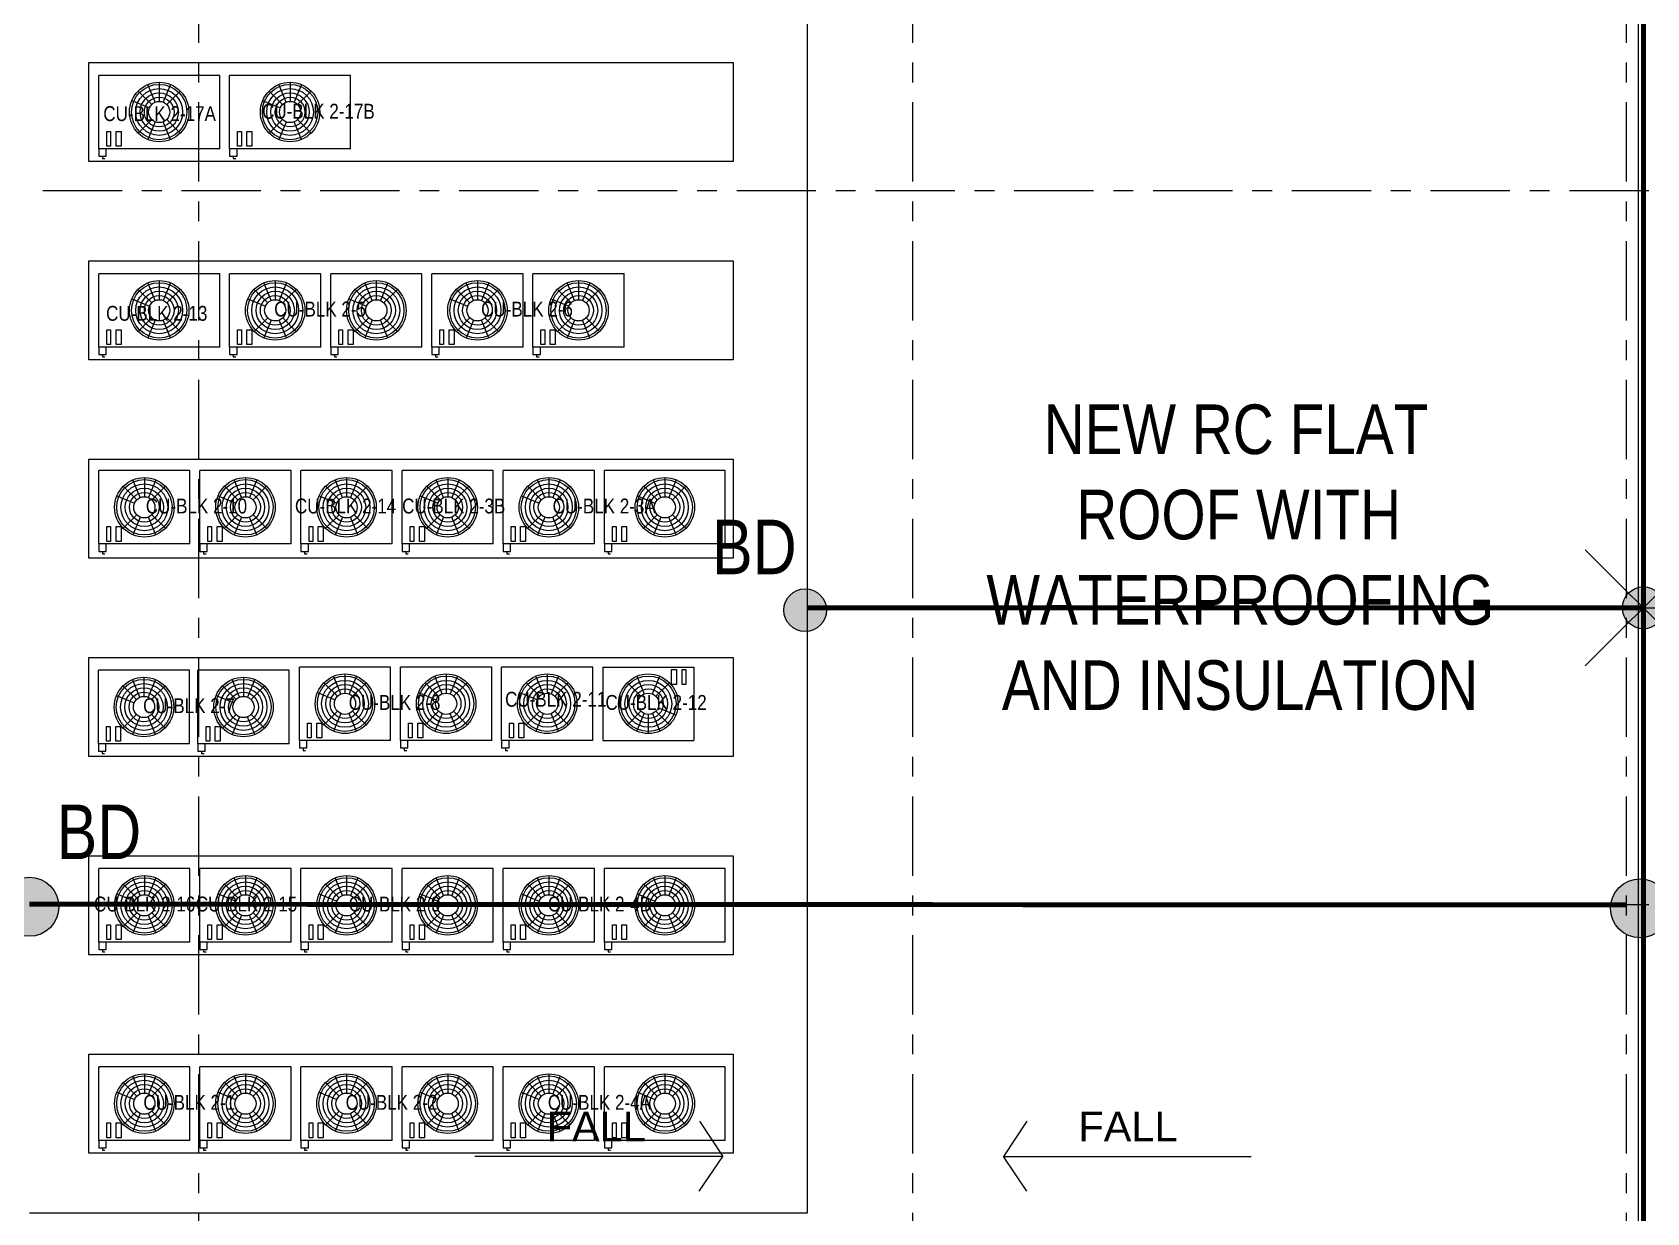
# Model space of a CAD drawing. Header units: millimetres. Extents: x -102814 to 1322625, y 211403 to 563075.
# Drawn here: x 857117 to 873402, y 324531 to 336435 of the extents above; entities that cross this region are included whole.
import ezdxf

# ---------------------------------------------------------------- set-up
doc = ezdxf.new("R2010")
doc.units = ezdxf.units.MM
doc.header["$LTSCALE"] = 100
for name, pattern in [('HIDDEN', [9.525, 6.35, -3.175]), ('HIDDEN2', [4.7625, 3.175, -1.5875]), ('IDA - Grid Line', [14, 8, -2, 2, -2])]:
    doc.linetypes.add(name, pattern=pattern)
doc.layers.add('0-1', color=8, linetype='Continuous', lineweight=5)
doc.layers.add('E-_LGTN----_E-', color=1, linetype='Continuous')
doc.layers.add('E-Lgtn----E', color=240, linetype='Continuous')
doc.styles.add('Arial', font='arial.ttf', dxfattribs={"height": 375})
doc.styles.add('Arial Narrow', font='ARIALN.TTF', dxfattribs={"height": 250})
doc.styles.add('Arial Narrow_1', font='ARIALN.TTF', dxfattribs={"height": 90})
doc.linetypes.add('FENCELINE2', pattern='A,6.35,-2.54,[132,ltypeshp.shx,S=2.54,R=0,X=-2.54,Y=0],-2.54,25.4', length=36.83)

# ---------------------------------------------------------------- blocks, each defined once
blk = doc.blocks.new('blk2 roof 1082023')
at = {"layer": '0-1', "linetype": 'IDA - Grid Line'}
for p, q in [((-21600, 8289), (-21600, -83807)), ((-14400, 8289), (-14400, -83807)), ((-7200, 8289), (-7200, -83807)), ((-38572, -36000), (7184, -36000)), ((-38572, -43200), (7310, -43200))]:
    blk.add_line(p, q, dxfattribs=at)
at = {"layer": '0-1'}
for p, q in [((-7075, -50525), (-7075, -28675)), ((-22707, -34710), (-16207, -34710)), ((-22707, -35710), (-22707, -34710)), ((-16207, -34710), (-16207, -35710)), ((-22526, -35555), (-22526, -35405)), ((-22526, -35405), (-22488, -35405)), ((-22488, -35405), (-22488, -35555)), ((-22432, -35555), (-22432, -35405)), ((-22432, -35405), (-22382, -35405)), ((-22382, -35405), (-22382, -35555)), ((-21206, -35555), (-21206, -35405)), ((-21206, -35405), (-21168, -35405)), ((-21168, -35405), (-21168, -35555)), ((-21112, -35555), (-21112, -35405)), ((-21112, -35405), (-21062, -35405)), ((-21062, -35405), (-21062, -35555)), ((-22532, -35580), (-22607, -35580)), ((-22607, -35580), (-22607, -35655)), ((-22607, -35655), (-22532, -35655)), ((-22570, -35655), (-22570, -35680)), ((-22532, -35655), (-22532, -35580)), ((-22488, -35555), (-22526, -35555)), ((-22382, -35555), (-22432, -35555)), ((-21212, -35580), (-21287, -35580)), ((-21287, -35580), (-21287, -35655)), ((-21287, -35655), (-21212, -35655)), ((-21250, -35655), (-21250, -35680)), ((-21212, -35655), (-21212, -35580)), ((-21168, -35555), (-21206, -35555)), ((-21062, -35555), (-21112, -35555)), ((-16207, -35710), (-22707, -35710)), ((-22570, -35680), (-22545, -35680)), ((-21250, -35680), (-21225, -35680)), ((-22707, -36710), (-16207, -36710)), ((-22707, -37710), (-22707, -36710)), ((-16207, -36710), (-16207, -37710)), ((-22526, -37555), (-22526, -37405)), ((-22526, -37405), (-22488, -37405)), ((-22488, -37405), (-22488, -37555)), ((-22432, -37555), (-22432, -37405)), ((-22432, -37405), (-22382, -37405)), ((-22382, -37405), (-22382, -37555)), ((-21206, -37555), (-21206, -37405)), ((-21206, -37405), (-21168, -37405)), ((-21168, -37405), (-21168, -37555)), ((-21112, -37555), (-21112, -37405)), ((-21112, -37405), (-21062, -37405)), ((-21062, -37405), (-21062, -37555)), ((-20186, -37555), (-20186, -37405)), ((-20186, -37405), (-20148, -37405)), ((-20148, -37405), (-20148, -37555)), ((-20092, -37555), (-20092, -37405)), ((-20092, -37405), (-20042, -37405)), ((-20042, -37405), (-20042, -37555)), ((-19166, -37555), (-19166, -37405)), ((-19166, -37405), (-19128, -37405)), ((-19128, -37405), (-19128, -37555)), ((-19072, -37555), (-19072, -37405)), ((-19072, -37405), (-19022, -37405)), ((-19022, -37405), (-19022, -37555)), ((-18146, -37555), (-18146, -37405)), ((-18146, -37405), (-18108, -37405)), ((-18108, -37405), (-18108, -37555)), ((-18052, -37555), (-18052, -37405)), ((-18052, -37405), (-18002, -37405)), ((-18002, -37405), (-18002, -37555)), ((-22532, -37580), (-22607, -37580)), ((-22607, -37580), (-22607, -37655)), ((-22532, -37655), (-22532, -37580)), ((-22488, -37555), (-22526, -37555)), ((-22382, -37555), (-22432, -37555)), ((-21212, -37580), (-21287, -37580)), ((-21287, -37580), (-21287, -37655)), ((-21212, -37655), (-21212, -37580)), ((-21168, -37555), (-21206, -37555)), ((-21062, -37555), (-21112, -37555)), ((-20192, -37580), (-20267, -37580)), ((-20267, -37580), (-20267, -37655)), ((-20192, -37655), (-20192, -37580)), ((-20148, -37555), (-20186, -37555)), ((-20042, -37555), (-20092, -37555)), ((-19172, -37580), (-19247, -37580)), ((-19247, -37580), (-19247, -37655)), ((-19172, -37655), (-19172, -37580)), ((-19128, -37555), (-19166, -37555)), ((-19022, -37555), (-19072, -37555)), ((-18152, -37580), (-18227, -37580)), ((-18227, -37580), (-18227, -37655)), ((-18152, -37655), (-18152, -37580)), ((-18108, -37555), (-18146, -37555)), ((-18002, -37555), (-18052, -37555)), ((-16207, -37710), (-22707, -37710)), ((-22607, -37655), (-22532, -37655)), ((-22570, -37655), (-22570, -37680)), ((-22570, -37680), (-22545, -37680)), ((-21287, -37655), (-21212, -37655)), ((-21250, -37655), (-21250, -37680)), ((-21250, -37680), (-21225, -37680)), ((-20267, -37655), (-20192, -37655)), ((-20230, -37655), (-20230, -37680)), ((-20230, -37680), (-20205, -37680)), ((-19247, -37655), (-19172, -37655)), ((-19210, -37655), (-19210, -37680)), ((-19210, -37680), (-19185, -37680)), ((-18227, -37655), (-18152, -37655)), ((-18190, -37655), (-18190, -37680)), ((-18190, -37680), (-18165, -37680)), ((-22707, -38710), (-16207, -38710)), ((-22707, -39710), (-22707, -38710)), ((-16207, -38710), (-16207, -39710)), ((-22526, -39541), (-22526, -39391)), ((-22526, -39391), (-22488, -39391)), ((-22488, -39391), (-22488, -39541)), ((-22432, -39541), (-22432, -39391)), ((-22432, -39391), (-22382, -39391)), ((-22382, -39391), (-22382, -39541)), ((-21506, -39541), (-21506, -39391)), ((-21506, -39391), (-21468, -39391)), ((-21468, -39391), (-21468, -39541)), ((-21412, -39541), (-21412, -39391)), ((-21412, -39391), (-21362, -39391)), ((-21362, -39391), (-21362, -39541)), ((-20486, -39541), (-20486, -39391)), ((-20486, -39391), (-20448, -39391)), ((-20486, -39541), (-20486, -39391)), ((-20486, -39391), (-20448, -39391)), ((-20448, -39391), (-20448, -39541)), ((-20448, -39391), (-20448, -39541)), ((-20392, -39541), (-20392, -39391)), ((-20392, -39391), (-20342, -39391)), ((-20392, -39541), (-20392, -39391)), ((-20392, -39391), (-20342, -39391)), ((-20342, -39391), (-20342, -39541)), ((-20342, -39391), (-20342, -39541)), ((-19466, -39541), (-19466, -39391)), ((-19466, -39391), (-19428, -39391)), ((-19428, -39391), (-19428, -39541)), ((-19372, -39541), (-19372, -39391)), ((-19372, -39391), (-19322, -39391)), ((-19322, -39391), (-19322, -39541)), ((-18446, -39541), (-18446, -39391)), ((-18446, -39391), (-18408, -39391)), ((-18408, -39391), (-18408, -39541)), ((-18352, -39541), (-18352, -39391)), ((-18352, -39391), (-18302, -39391)), ((-18302, -39391), (-18302, -39541)), ((-17426, -39541), (-17426, -39391)), ((-17426, -39391), (-17388, -39391)), ((-17388, -39391), (-17388, -39541)), ((-17332, -39541), (-17332, -39391)), ((-17332, -39391), (-17282, -39391)), ((-17282, -39391), (-17282, -39541)), ((-22532, -39566), (-22607, -39566)), ((-22607, -39566), (-22607, -39641)), ((-22532, -39641), (-22532, -39566)), ((-22488, -39541), (-22526, -39541)), ((-22382, -39541), (-22432, -39541)), ((-21512, -39566), (-21587, -39566)), ((-21587, -39566), (-21587, -39641)), ((-21512, -39641), (-21512, -39566)), ((-21468, -39541), (-21506, -39541)), ((-21362, -39541), (-21412, -39541)), ((-20492, -39566), (-20567, -39566)), ((-20567, -39566), (-20567, -39641)), ((-20492, -39641), (-20492, -39566)), ((-20448, -39541), (-20486, -39541)), ((-20448, -39541), (-20486, -39541)), ((-20342, -39541), (-20392, -39541)), ((-20342, -39541), (-20392, -39541)), ((-19472, -39566), (-19547, -39566)), ((-19547, -39566), (-19547, -39641)), ((-19472, -39641), (-19472, -39566)), ((-19428, -39541), (-19466, -39541)), ((-19322, -39541), (-19372, -39541)), ((-18452, -39566), (-18527, -39566)), ((-18527, -39566), (-18527, -39641)), ((-18452, -39641), (-18452, -39566)), ((-18408, -39541), (-18446, -39541)), ((-18302, -39541), (-18352, -39541)), ((-17432, -39566), (-17507, -39566)), ((-17507, -39566), (-17507, -39641)), ((-17432, -39641), (-17432, -39566)), ((-17388, -39541), (-17426, -39541)), ((-17282, -39541), (-17332, -39541)), ((-16207, -39710), (-22707, -39710)), ((-22607, -39641), (-22532, -39641)), ((-22570, -39641), (-22570, -39666)), ((-22570, -39666), (-22545, -39666)), ((-21587, -39641), (-21512, -39641)), ((-21550, -39641), (-21550, -39666)), ((-21550, -39666), (-21525, -39666)), ((-20567, -39641), (-20492, -39641)), ((-20530, -39641), (-20530, -39666)), ((-20530, -39666), (-20505, -39666)), ((-19547, -39641), (-19472, -39641)), ((-19510, -39641), (-19510, -39666)), ((-19510, -39666), (-19485, -39666)), ((-18527, -39641), (-18452, -39641)), ((-18490, -39641), (-18490, -39666)), ((-18490, -39666), (-18465, -39666)), ((-17507, -39641), (-17432, -39641)), ((-17470, -39641), (-17470, -39666)), ((-17470, -39666), (-17445, -39666)), ((-22707, -40710), (-16207, -40710)), ((-22707, -41710), (-22707, -40710)), ((-16207, -40710), (-16207, -41710)), ((-16828, -40982), (-16828, -40832)), ((-16828, -40832), (-16778, -40832)), ((-16778, -40832), (-16778, -40982)), ((-16722, -40982), (-16722, -40832)), ((-16722, -40832), (-16684, -40832)), ((-16684, -40832), (-16684, -40982)), ((-16778, -40982), (-16828, -40982)), ((-16684, -40982), (-16722, -40982)), ((-22529, -41555), (-22529, -41405)), ((-22529, -41405), (-22492, -41405)), ((-22492, -41405), (-22492, -41555)), ((-22436, -41555), (-22436, -41405)), ((-22436, -41405), (-22386, -41405)), ((-22386, -41405), (-22386, -41555)), ((-21525, -41555), (-21525, -41405)), ((-21525, -41405), (-21488, -41405)), ((-21488, -41405), (-21488, -41555)), ((-21432, -41555), (-21432, -41405)), ((-21432, -41405), (-21382, -41405)), ((-21382, -41405), (-21382, -41555)), ((-20502, -41522), (-20502, -41372)), ((-20502, -41372), (-20464, -41372)), ((-20464, -41522), (-20502, -41522)), ((-20464, -41372), (-20464, -41522)), ((-20408, -41522), (-20408, -41372)), ((-20408, -41372), (-20358, -41372)), ((-20358, -41522), (-20408, -41522)), ((-20358, -41372), (-20358, -41522)), ((-19482, -41522), (-19482, -41372)), ((-19482, -41372), (-19444, -41372)), ((-19444, -41522), (-19482, -41522)), ((-19444, -41372), (-19444, -41522)), ((-19388, -41522), (-19388, -41372)), ((-19388, -41372), (-19338, -41372)), ((-19338, -41522), (-19388, -41522)), ((-19338, -41372), (-19338, -41522)), ((-18462, -41522), (-18462, -41372)), ((-18462, -41372), (-18424, -41372)), ((-18424, -41522), (-18462, -41522)), ((-18424, -41372), (-18424, -41522)), ((-18368, -41522), (-18368, -41372)), ((-18368, -41372), (-18318, -41372)), ((-18318, -41522), (-18368, -41522)), ((-18318, -41372), (-18318, -41522)), ((-22536, -41580), (-22611, -41580)), ((-22611, -41580), (-22611, -41655)), ((-22611, -41655), (-22536, -41655)), ((-22573, -41655), (-22573, -41680)), ((-22573, -41680), (-22548, -41680)), ((-22536, -41655), (-22536, -41580)), ((-22492, -41555), (-22529, -41555)), ((-22386, -41555), (-22436, -41555)), ((-21532, -41580), (-21607, -41580)), ((-21607, -41580), (-21607, -41655)), ((-21607, -41655), (-21532, -41655)), ((-21569, -41655), (-21569, -41680)), ((-21569, -41680), (-21544, -41680)), ((-21532, -41655), (-21532, -41580)), ((-21488, -41555), (-21525, -41555)), ((-21382, -41555), (-21432, -41555)), ((-20508, -41547), (-20583, -41547)), ((-20583, -41547), (-20583, -41622)), ((-20583, -41622), (-20508, -41622)), ((-20545, -41622), (-20545, -41647)), ((-20545, -41647), (-20520, -41647)), ((-20508, -41622), (-20508, -41547)), ((-19488, -41547), (-19563, -41547)), ((-19563, -41547), (-19563, -41622)), ((-19563, -41622), (-19488, -41622)), ((-19525, -41622), (-19525, -41647)), ((-19525, -41647), (-19500, -41647)), ((-19488, -41622), (-19488, -41547)), ((-18468, -41547), (-18543, -41547)), ((-18543, -41547), (-18543, -41622)), ((-18543, -41622), (-18468, -41622)), ((-18505, -41622), (-18505, -41647)), ((-18505, -41647), (-18480, -41647)), ((-18468, -41622), (-18468, -41547)), ((-16207, -41710), (-22707, -41710)), ((-22707, -42710), (-16207, -42710)), ((-22707, -43710), (-22707, -42710)), ((-16207, -42710), (-16207, -43710)), ((-22526, -43555), (-22526, -43405)), ((-22526, -43405), (-22488, -43405)), ((-22488, -43405), (-22488, -43555)), ((-22432, -43555), (-22432, -43405)), ((-22432, -43405), (-22382, -43405)), ((-22382, -43405), (-22382, -43555)), ((-21506, -43555), (-21506, -43405)), ((-21506, -43405), (-21468, -43405)), ((-21468, -43405), (-21468, -43555)), ((-21412, -43555), (-21412, -43405)), ((-21412, -43405), (-21362, -43405)), ((-21362, -43405), (-21362, -43555)), ((-20486, -43555), (-20486, -43405)), ((-20486, -43405), (-20448, -43405)), ((-20448, -43405), (-20448, -43555)), ((-20392, -43555), (-20392, -43405)), ((-20392, -43405), (-20342, -43405)), ((-20342, -43405), (-20342, -43555)), ((-19466, -43555), (-19466, -43405)), ((-19466, -43405), (-19428, -43405)), ((-19428, -43405), (-19428, -43555)), ((-19372, -43555), (-19372, -43405)), ((-19372, -43405), (-19322, -43405)), ((-19322, -43405), (-19322, -43555)), ((-18446, -43555), (-18446, -43405)), ((-18446, -43405), (-18408, -43405)), ((-18408, -43405), (-18408, -43555)), ((-18352, -43555), (-18352, -43405)), ((-18352, -43405), (-18302, -43405)), ((-18302, -43405), (-18302, -43555)), ((-17426, -43555), (-17426, -43405)), ((-17426, -43405), (-17388, -43405)), ((-17388, -43405), (-17388, -43555)), ((-17332, -43555), (-17332, -43405)), ((-17332, -43405), (-17282, -43405)), ((-17282, -43405), (-17282, -43555)), ((-22532, -43580), (-22607, -43580)), ((-22607, -43580), (-22607, -43655)), ((-22532, -43655), (-22532, -43580)), ((-22488, -43555), (-22526, -43555)), ((-22382, -43555), (-22432, -43555)), ((-21512, -43580), (-21587, -43580)), ((-21587, -43580), (-21587, -43655)), ((-21512, -43655), (-21512, -43580)), ((-21468, -43555), (-21506, -43555)), ((-21362, -43555), (-21412, -43555)), ((-20492, -43580), (-20567, -43580)), ((-20567, -43580), (-20567, -43655)), ((-20492, -43655), (-20492, -43580)), ((-20448, -43555), (-20486, -43555)), ((-20342, -43555), (-20392, -43555)), ((-19472, -43580), (-19547, -43580)), ((-19547, -43580), (-19547, -43655)), ((-19472, -43655), (-19472, -43580)), ((-19428, -43555), (-19466, -43555)), ((-19322, -43555), (-19372, -43555)), ((-18452, -43580), (-18527, -43580)), ((-18527, -43580), (-18527, -43655)), ((-18452, -43655), (-18452, -43580)), ((-18408, -43555), (-18446, -43555)), ((-18302, -43555), (-18352, -43555)), ((-17432, -43580), (-17507, -43580)), ((-17507, -43580), (-17507, -43655)), ((-17432, -43655), (-17432, -43580)), ((-17388, -43555), (-17426, -43555)), ((-17282, -43555), (-17332, -43555)), ((-16207, -43710), (-22707, -43710)), ((-22607, -43655), (-22532, -43655)), ((-22570, -43655), (-22570, -43680)), ((-22570, -43680), (-22545, -43680)), ((-21587, -43655), (-21512, -43655)), ((-21550, -43655), (-21550, -43680)), ((-21550, -43680), (-21525, -43680)), ((-20567, -43655), (-20492, -43655)), ((-20530, -43655), (-20530, -43680)), ((-20530, -43680), (-20505, -43680)), ((-19547, -43655), (-19472, -43655)), ((-19510, -43655), (-19510, -43680)), ((-19510, -43680), (-19485, -43680)), ((-18527, -43655), (-18452, -43655)), ((-18490, -43655), (-18490, -43680)), ((-18490, -43680), (-18465, -43680)), ((-17507, -43655), (-17432, -43655)), ((-17470, -43655), (-17470, -43680)), ((-17470, -43680), (-17445, -43680)), ((-22707, -44710), (-16207, -44710)), ((-22707, -45710), (-22707, -44710)), ((-16207, -44710), (-16207, -45710)), ((-22526, -45555), (-22526, -45405)), ((-22526, -45405), (-22488, -45405)), ((-22488, -45405), (-22488, -45555)), ((-22432, -45555), (-22432, -45405)), ((-22432, -45405), (-22382, -45405)), ((-22382, -45405), (-22382, -45555)), ((-21506, -45555), (-21506, -45405)), ((-21506, -45405), (-21468, -45405)), ((-21468, -45405), (-21468, -45555)), ((-21412, -45555), (-21412, -45405)), ((-21412, -45405), (-21362, -45405)), ((-21362, -45405), (-21362, -45555)), ((-20486, -45555), (-20486, -45405)), ((-20486, -45405), (-20448, -45405)), ((-20448, -45405), (-20448, -45555)), ((-20392, -45555), (-20392, -45405)), ((-20392, -45405), (-20342, -45405)), ((-20342, -45405), (-20342, -45555)), ((-19466, -45555), (-19466, -45405)), ((-19466, -45405), (-19428, -45405)), ((-19428, -45405), (-19428, -45555)), ((-19372, -45555), (-19372, -45405)), ((-19372, -45405), (-19322, -45405)), ((-19322, -45405), (-19322, -45555)), ((-18446, -45555), (-18446, -45405)), ((-18446, -45405), (-18408, -45405)), ((-18408, -45405), (-18408, -45555)), ((-18352, -45555), (-18352, -45405)), ((-18352, -45405), (-18302, -45405)), ((-18302, -45405), (-18302, -45555)), ((-17426, -45555), (-17426, -45405)), ((-17426, -45405), (-17388, -45405)), ((-17388, -45405), (-17388, -45555)), ((-17332, -45555), (-17332, -45405)), ((-17332, -45405), (-17282, -45405)), ((-17282, -45405), (-17282, -45555)), ((-16547, -45388), (-16312, -45742)), ((-13246, -45388), (-13482, -45742)), ((-22532, -45580), (-22607, -45580)), ((-22607, -45580), (-22607, -45655)), ((-22532, -45655), (-22532, -45580)), ((-22488, -45555), (-22526, -45555)), ((-22382, -45555), (-22432, -45555)), ((-21512, -45580), (-21587, -45580)), ((-21587, -45580), (-21587, -45655)), ((-21512, -45655), (-21512, -45580)), ((-21468, -45555), (-21506, -45555)), ((-21362, -45555), (-21412, -45555)), ((-20492, -45580), (-20567, -45580)), ((-20567, -45580), (-20567, -45655)), ((-20492, -45655), (-20492, -45580)), ((-20448, -45555), (-20486, -45555)), ((-20342, -45555), (-20392, -45555)), ((-19472, -45580), (-19547, -45580)), ((-19547, -45580), (-19547, -45655)), ((-19472, -45655), (-19472, -45580)), ((-19428, -45555), (-19466, -45555)), ((-19322, -45555), (-19372, -45555)), ((-18452, -45580), (-18527, -45580)), ((-18527, -45580), (-18527, -45655)), ((-18452, -45655), (-18452, -45580)), ((-18408, -45555), (-18446, -45555)), ((-18302, -45555), (-18352, -45555)), ((-17432, -45580), (-17507, -45580)), ((-17507, -45580), (-17507, -45655)), ((-17432, -45655), (-17432, -45580)), ((-17388, -45555), (-17426, -45555)), ((-17282, -45555), (-17332, -45555)), ((-16207, -45710), (-22707, -45710)), ((-22607, -45655), (-22532, -45655)), ((-22570, -45655), (-22570, -45680)), ((-22570, -45680), (-22545, -45680)), ((-21587, -45655), (-21512, -45655)), ((-21550, -45655), (-21550, -45680)), ((-21550, -45680), (-21525, -45680)), ((-20567, -45655), (-20492, -45655)), ((-20530, -45655), (-20530, -45680)), ((-20530, -45680), (-20505, -45680)), ((-19547, -45655), (-19472, -45655)), ((-19510, -45655), (-19510, -45680)), ((-19510, -45680), (-19485, -45680)), ((-16312, -45742), (-18812, -45742)), ((-18527, -45655), (-18452, -45655)), ((-18490, -45655), (-18490, -45680)), ((-18490, -45680), (-18465, -45680)), ((-17507, -45655), (-17432, -45655)), ((-17470, -45655), (-17470, -45680)), ((-17470, -45680), (-17445, -45680)), ((-16549, -46094), (-16312, -45742)), ((-13482, -45742), (-10982, -45742)), ((-13244, -46094), (-13482, -45742))]:
    blk.add_line(p, q, dxfattribs=at)
at = {"layer": '0-1', "linetype": 'FENCELINE2'}
for p, q in [((-15457, -46310), (-15457, -34110)), ((-23307, -46310), (-15457, -46310))]:
    blk.add_line(p, q, dxfattribs=at)
at = {"layer": '0-1', "linetype": 'ByBlock', "ltscale": 100}
for p, q in [((-21387, -34840), (-22607, -34840)), ((-22607, -35580), (-22607, -34840)), ((-21387, -35580), (-21387, -34840)), ((-20067, -34840), (-21287, -34840)), ((-21287, -35580), (-21287, -34840)), ((-20067, -35580), (-20067, -34840)), ((-22209, -34998), (-22073, -35134)), ((-22038, -35111), (-22112, -34933)), ((-21997, -34910), (-21997, -35103)), ((-21882, -34933), (-21956, -35111)), ((-21785, -34998), (-21921, -35134)), ((-20889, -34998), (-20753, -35134)), ((-20718, -35111), (-20792, -34933)), ((-20677, -34910), (-20677, -35103)), ((-20562, -34933), (-20636, -35111)), ((-20465, -34998), (-20601, -35134)), ((-22274, -35095), (-22096, -35169)), ((-20954, -35095), (-20776, -35169)), ((-22073, -35285), (-22209, -35422)), ((-22038, -35309), (-22112, -35487)), ((-21882, -35487), (-21956, -35309)), ((-21921, -35285), (-21785, -35422)), ((-20753, -35285), (-20889, -35422)), ((-20718, -35309), (-20792, -35487)), ((-20562, -35487), (-20636, -35309)), ((-20601, -35285), (-20465, -35422)), ((-21387, -35580), (-22607, -35580)), ((-20067, -35580), (-21287, -35580)), ((-21387, -36840), (-22607, -36840)), ((-22607, -37580), (-22607, -36840)), ((-22038, -37111), (-22112, -36933)), ((-21997, -36910), (-21997, -37103)), ((-21882, -36933), (-21956, -37111)), ((-21387, -37580), (-21387, -36840)), ((-20367, -36840), (-21287, -36840)), ((-21287, -37580), (-21287, -36840)), ((-20868, -37111), (-20942, -36933)), ((-20827, -36910), (-20827, -37103)), ((-20712, -36933), (-20786, -37111)), ((-20367, -37580), (-20367, -36840)), ((-19347, -36840), (-20267, -36840)), ((-20267, -37580), (-20267, -36840)), ((-19848, -37111), (-19922, -36933)), ((-19807, -36910), (-19807, -37103)), ((-19692, -36933), (-19766, -37111)), ((-19347, -37580), (-19347, -36840)), ((-18327, -36840), (-19247, -36840)), ((-19247, -37580), (-19247, -36840)), ((-18828, -37111), (-18902, -36933)), ((-18787, -36910), (-18787, -37103)), ((-18672, -36933), (-18746, -37111)), ((-18327, -37580), (-18327, -36840)), ((-17307, -36840), (-18227, -36840)), ((-18227, -37580), (-18227, -36840)), ((-17808, -37111), (-17882, -36933)), ((-17767, -36910), (-17767, -37103)), ((-17652, -36933), (-17726, -37111)), ((-17307, -37580), (-17307, -36840)), ((-22274, -37095), (-22096, -37169)), ((-22209, -36998), (-22073, -37134)), ((-21785, -36998), (-21921, -37134)), ((-21104, -37095), (-20926, -37169)), ((-21039, -36998), (-20903, -37134)), ((-20615, -36998), (-20751, -37134)), ((-20084, -37095), (-19906, -37169)), ((-20019, -36998), (-19883, -37134)), ((-19595, -36998), (-19731, -37134)), ((-19064, -37095), (-18886, -37169)), ((-18999, -36998), (-18863, -37134)), ((-18575, -36998), (-18711, -37134)), ((-18044, -37095), (-17866, -37169)), ((-17979, -36998), (-17843, -37134)), ((-17555, -36998), (-17691, -37134)), ((-22073, -37285), (-22209, -37422)), ((-21921, -37285), (-21785, -37422)), ((-20903, -37285), (-21039, -37422)), ((-20751, -37285), (-20615, -37422)), ((-19883, -37285), (-20019, -37422)), ((-19731, -37285), (-19595, -37422)), ((-18863, -37285), (-18999, -37422)), ((-18711, -37285), (-18575, -37422)), ((-17843, -37285), (-17979, -37422)), ((-17691, -37285), (-17555, -37422)), ((-22038, -37309), (-22112, -37487)), ((-21882, -37487), (-21956, -37309)), ((-20868, -37309), (-20942, -37487)), ((-20712, -37487), (-20786, -37309)), ((-19848, -37309), (-19922, -37487)), ((-19692, -37487), (-19766, -37309)), ((-18828, -37309), (-18902, -37487)), ((-18672, -37487), (-18746, -37309)), ((-17808, -37309), (-17882, -37487)), ((-17652, -37487), (-17726, -37309)), ((-21387, -37580), (-22607, -37580)), ((-20367, -37580), (-21287, -37580)), ((-19347, -37580), (-20267, -37580)), ((-18327, -37580), (-19247, -37580)), ((-17307, -37580), (-18227, -37580)), ((-21687, -38826), (-22607, -38826)), ((-22607, -39566), (-22607, -38826)), ((-22188, -39097), (-22262, -38919)), ((-22147, -38896), (-22147, -39089)), ((-22032, -38919), (-22106, -39097)), ((-21687, -39566), (-21687, -38826)), ((-20667, -38826), (-21587, -38826)), ((-21587, -39566), (-21587, -38826)), ((-21168, -39097), (-21242, -38919)), ((-21127, -38896), (-21127, -39089)), ((-21012, -38919), (-21086, -39097)), ((-20667, -39566), (-20667, -38826)), ((-19647, -38826), (-20567, -38826)), ((-20567, -39566), (-20567, -38826)), ((-19647, -38826), (-20567, -38826)), ((-20567, -39566), (-20567, -38826)), ((-20148, -39097), (-20222, -38919)), ((-20148, -39097), (-20222, -38919)), ((-20107, -38896), (-20107, -39089)), ((-20107, -38896), (-20107, -39089)), ((-19992, -38919), (-20066, -39097)), ((-19992, -38919), (-20066, -39097)), ((-19647, -39566), (-19647, -38826)), ((-19647, -39566), (-19647, -38826)), ((-18627, -38826), (-19547, -38826)), ((-19547, -39566), (-19547, -38826)), ((-19128, -39097), (-19202, -38919)), ((-19087, -38896), (-19087, -39089)), ((-18972, -38919), (-19046, -39097)), ((-18627, -39566), (-18627, -38826)), ((-17607, -38826), (-18527, -38826)), ((-18527, -39566), (-18527, -38826)), ((-18108, -39097), (-18182, -38919)), ((-18067, -38896), (-18067, -39089)), ((-17952, -38919), (-18026, -39097)), ((-17607, -39566), (-17607, -38826)), ((-16287, -38826), (-17507, -38826)), ((-17507, -39566), (-17507, -38826)), ((-16938, -39097), (-17012, -38919)), ((-16897, -38896), (-16897, -39089)), ((-16782, -38919), (-16856, -39097)), ((-16287, -39566), (-16287, -38826)), ((-22424, -39081), (-22246, -39155)), ((-22359, -38984), (-22223, -39120)), ((-21935, -38984), (-22071, -39120)), ((-21404, -39081), (-21226, -39155)), ((-21339, -38984), (-21203, -39120)), ((-20915, -38984), (-21051, -39120)), ((-20384, -39081), (-20206, -39155)), ((-20384, -39081), (-20206, -39155)), ((-20319, -38984), (-20183, -39120)), ((-20319, -38984), (-20183, -39120)), ((-19895, -38984), (-20031, -39120)), ((-19895, -38984), (-20031, -39120)), ((-19364, -39081), (-19186, -39155)), ((-19299, -38984), (-19163, -39120)), ((-18875, -38984), (-19011, -39120)), ((-18344, -39081), (-18166, -39155)), ((-18279, -38984), (-18143, -39120)), ((-17855, -38984), (-17991, -39120)), ((-17174, -39081), (-16996, -39155)), ((-17109, -38984), (-16973, -39120)), ((-16685, -38984), (-16821, -39120)), ((-22223, -39272), (-22359, -39408)), ((-22188, -39295), (-22262, -39473)), ((-22032, -39473), (-22106, -39295)), ((-22071, -39272), (-21935, -39408)), ((-21203, -39272), (-21339, -39408)), ((-21168, -39295), (-21242, -39473)), ((-21012, -39473), (-21086, -39295)), ((-21051, -39272), (-20915, -39408)), ((-20183, -39272), (-20319, -39408)), ((-20183, -39272), (-20319, -39408)), ((-20148, -39295), (-20222, -39473)), ((-20148, -39295), (-20222, -39473)), ((-19992, -39473), (-20066, -39295)), ((-19992, -39473), (-20066, -39295)), ((-20031, -39272), (-19895, -39408)), ((-20031, -39272), (-19895, -39408)), ((-19163, -39272), (-19299, -39408)), ((-19128, -39295), (-19202, -39473)), ((-18972, -39473), (-19046, -39295)), ((-19011, -39272), (-18875, -39408)), ((-18143, -39272), (-18279, -39408)), ((-18108, -39295), (-18182, -39473)), ((-17952, -39473), (-18026, -39295)), ((-17991, -39272), (-17855, -39408)), ((-16973, -39272), (-17109, -39408)), ((-16938, -39295), (-17012, -39473)), ((-16782, -39473), (-16856, -39295)), ((-16821, -39272), (-16685, -39408)), ((-21687, -39566), (-22607, -39566)), ((-20667, -39566), (-21587, -39566)), ((-19647, -39566), (-20567, -39566)), ((-19647, -39566), (-20567, -39566)), ((-18627, -39566), (-19547, -39566)), ((-17607, -39566), (-18527, -39566)), ((-16287, -39566), (-17507, -39566)), ((-21691, -40840), (-22611, -40840)), ((-22611, -41580), (-22611, -40840)), ((-21691, -41580), (-21691, -40840)), ((-20687, -40840), (-21607, -40840)), ((-21607, -41580), (-21607, -40840)), ((-20687, -41580), (-20687, -40840)), ((-19663, -40807), (-20583, -40807)), ((-20583, -41547), (-20583, -40807)), ((-19663, -41547), (-19663, -40807)), ((-18643, -40807), (-19563, -40807)), ((-19563, -41547), (-19563, -40807)), ((-18643, -41547), (-18643, -40807)), ((-17623, -40807), (-18543, -40807)), ((-18543, -41547), (-18543, -40807)), ((-17623, -41547), (-17623, -40807)), ((-17523, -40807), (-17523, -41547)), ((-17523, -40807), (-16603, -40807)), ((-16603, -40807), (-16603, -41547)), ((-22363, -40998), (-22226, -41134)), ((-22192, -41111), (-22265, -40933)), ((-22151, -40910), (-22151, -41103)), ((-22036, -40933), (-22110, -41111)), ((-21938, -40998), (-22075, -41134)), ((-21359, -40998), (-21222, -41134)), ((-21188, -41111), (-21261, -40933)), ((-21147, -40910), (-21147, -41103)), ((-21032, -40933), (-21106, -41111)), ((-20934, -40998), (-21071, -41134)), ((-20335, -40965), (-20199, -41102)), ((-20164, -41078), (-20238, -40900)), ((-20123, -40877), (-20123, -41070)), ((-20008, -40900), (-20082, -41078)), ((-19911, -40965), (-20047, -41102)), ((-19315, -40965), (-19179, -41102)), ((-19144, -41078), (-19218, -40900)), ((-19103, -40877), (-19103, -41070)), ((-18988, -40900), (-19062, -41078)), ((-18891, -40965), (-19027, -41102)), ((-18295, -40965), (-18159, -41102)), ((-18124, -41078), (-18198, -40900)), ((-18083, -40877), (-18083, -41070)), ((-17968, -40900), (-18042, -41078)), ((-17871, -40965), (-18007, -41102)), ((-17139, -41102), (-17275, -40965)), ((-17178, -40900), (-17104, -41078)), ((-17022, -41078), (-16948, -40900)), ((-16987, -41102), (-16851, -40965)), ((-22428, -41095), (-22250, -41169)), ((-21424, -41095), (-21246, -41169)), ((-20400, -41063), (-20222, -41136)), ((-19380, -41063), (-19202, -41136)), ((-18360, -41063), (-18182, -41136)), ((-22226, -41285), (-22363, -41422)), ((-22192, -41309), (-22265, -41487)), ((-22036, -41487), (-22110, -41309)), ((-22075, -41285), (-21938, -41422)), ((-21222, -41285), (-21359, -41422)), ((-21188, -41309), (-21261, -41487)), ((-21032, -41487), (-21106, -41309)), ((-21071, -41285), (-20934, -41422)), ((-20199, -41253), (-20335, -41389)), ((-20164, -41276), (-20238, -41454)), ((-20008, -41454), (-20082, -41276)), ((-20047, -41253), (-19911, -41389)), ((-19179, -41253), (-19315, -41389)), ((-19144, -41276), (-19218, -41454)), ((-18988, -41454), (-19062, -41276)), ((-19027, -41253), (-18891, -41389)), ((-18159, -41253), (-18295, -41389)), ((-18124, -41276), (-18198, -41454)), ((-17968, -41454), (-18042, -41276)), ((-18007, -41253), (-17871, -41389)), ((-17275, -41389), (-17139, -41253)), ((-17178, -41454), (-17104, -41276)), ((-17063, -41477), (-17063, -41284)), ((-17022, -41276), (-16948, -41454)), ((-16851, -41389), (-16987, -41253)), ((-16786, -41292), (-16964, -41218)), ((-21691, -41580), (-22611, -41580)), ((-20687, -41580), (-21607, -41580)), ((-19663, -41547), (-20583, -41547)), ((-18643, -41547), (-19563, -41547)), ((-17623, -41547), (-18543, -41547)), ((-17523, -41547), (-16603, -41547)), ((-21687, -42840), (-22607, -42840)), ((-22607, -43580), (-22607, -42840)), ((-22188, -43111), (-22262, -42933)), ((-22147, -42910), (-22147, -43103)), ((-22032, -42933), (-22106, -43111)), ((-21687, -43580), (-21687, -42840)), ((-20667, -42840), (-21587, -42840)), ((-21587, -43580), (-21587, -42840)), ((-21168, -43111), (-21242, -42933)), ((-21127, -42910), (-21127, -43103)), ((-21012, -42933), (-21086, -43111)), ((-20667, -43580), (-20667, -42840)), ((-19647, -42840), (-20567, -42840)), ((-20567, -43580), (-20567, -42840)), ((-20148, -43111), (-20222, -42933)), ((-20107, -42910), (-20107, -43103)), ((-19992, -42933), (-20066, -43111)), ((-19647, -43580), (-19647, -42840)), ((-18627, -42840), (-19547, -42840)), ((-19547, -43580), (-19547, -42840)), ((-19128, -43111), (-19202, -42933)), ((-19087, -42910), (-19087, -43103)), ((-18972, -42933), (-19046, -43111)), ((-18627, -43580), (-18627, -42840)), ((-17607, -42840), (-18527, -42840)), ((-18527, -43580), (-18527, -42840)), ((-18108, -43111), (-18182, -42933)), ((-18067, -42910), (-18067, -43103)), ((-17952, -42933), (-18026, -43111)), ((-17607, -43580), (-17607, -42840)), ((-16287, -42840), (-17507, -42840)), ((-17507, -43580), (-17507, -42840)), ((-16938, -43111), (-17012, -42933)), ((-16897, -42910), (-16897, -43103)), ((-16782, -42933), (-16856, -43111)), ((-16287, -43580), (-16287, -42840)), ((-22424, -43095), (-22246, -43169)), ((-22359, -42998), (-22223, -43134)), ((-21935, -42998), (-22071, -43134)), ((-21404, -43095), (-21226, -43169)), ((-21339, -42998), (-21203, -43134)), ((-20915, -42998), (-21051, -43134)), ((-20384, -43095), (-20206, -43169)), ((-20319, -42998), (-20183, -43134)), ((-19895, -42998), (-20031, -43134)), ((-19364, -43095), (-19186, -43169)), ((-19299, -42998), (-19163, -43134)), ((-18875, -42998), (-19011, -43134)), ((-18344, -43095), (-18166, -43169)), ((-18279, -42998), (-18143, -43134)), ((-17855, -42998), (-17991, -43134)), ((-17174, -43095), (-16996, -43169)), ((-17109, -42998), (-16973, -43134)), ((-16685, -42998), (-16821, -43134)), ((-22223, -43285), (-22359, -43422)), ((-22188, -43309), (-22262, -43487)), ((-22032, -43487), (-22106, -43309)), ((-22071, -43285), (-21935, -43422)), ((-21203, -43285), (-21339, -43422)), ((-21168, -43309), (-21242, -43487)), ((-21012, -43487), (-21086, -43309)), ((-21051, -43285), (-20915, -43422)), ((-20183, -43285), (-20319, -43422)), ((-20148, -43309), (-20222, -43487)), ((-19992, -43487), (-20066, -43309)), ((-20031, -43285), (-19895, -43422)), ((-19163, -43285), (-19299, -43422)), ((-19128, -43309), (-19202, -43487)), ((-18972, -43487), (-19046, -43309)), ((-19011, -43285), (-18875, -43422)), ((-18143, -43285), (-18279, -43422)), ((-18108, -43309), (-18182, -43487)), ((-17952, -43487), (-18026, -43309)), ((-17991, -43285), (-17855, -43422)), ((-16973, -43285), (-17109, -43422)), ((-16938, -43309), (-17012, -43487)), ((-16782, -43487), (-16856, -43309)), ((-16821, -43285), (-16685, -43422)), ((-21687, -43580), (-22607, -43580)), ((-20667, -43580), (-21587, -43580)), ((-19647, -43580), (-20567, -43580)), ((-18627, -43580), (-19547, -43580)), ((-17607, -43580), (-18527, -43580)), ((-16287, -43580), (-17507, -43580)), ((-21687, -44840), (-22607, -44840)), ((-22607, -45580), (-22607, -44840)), ((-22188, -45111), (-22262, -44933)), ((-22147, -44910), (-22147, -45103)), ((-22032, -44933), (-22106, -45111)), ((-21687, -45580), (-21687, -44840)), ((-20667, -44840), (-21587, -44840)), ((-21587, -45580), (-21587, -44840)), ((-21168, -45111), (-21242, -44933)), ((-21127, -44910), (-21127, -45103)), ((-21012, -44933), (-21086, -45111)), ((-20667, -45580), (-20667, -44840)), ((-19647, -44840), (-20567, -44840)), ((-20567, -45580), (-20567, -44840)), ((-20148, -45111), (-20222, -44933)), ((-20107, -44910), (-20107, -45103)), ((-19992, -44933), (-20066, -45111)), ((-19647, -45580), (-19647, -44840)), ((-18627, -44840), (-19547, -44840)), ((-19547, -45580), (-19547, -44840)), ((-19128, -45111), (-19202, -44933)), ((-19087, -44910), (-19087, -45103)), ((-18972, -44933), (-19046, -45111)), ((-18627, -45580), (-18627, -44840)), ((-17607, -44840), (-18527, -44840)), ((-18527, -45580), (-18527, -44840)), ((-18108, -45111), (-18182, -44933)), ((-18067, -44910), (-18067, -45103)), ((-17952, -44933), (-18026, -45111)), ((-17607, -45580), (-17607, -44840)), ((-16287, -44840), (-17507, -44840)), ((-17507, -45580), (-17507, -44840)), ((-16938, -45111), (-17012, -44933)), ((-16897, -44910), (-16897, -45103)), ((-16782, -44933), (-16856, -45111)), ((-16287, -45580), (-16287, -44840)), ((-22424, -45095), (-22246, -45169)), ((-22359, -44998), (-22223, -45134)), ((-21935, -44998), (-22071, -45134)), ((-21404, -45095), (-21226, -45169)), ((-21339, -44998), (-21203, -45134)), ((-20915, -44998), (-21051, -45134)), ((-20384, -45095), (-20206, -45169)), ((-20319, -44998), (-20183, -45134)), ((-19895, -44998), (-20031, -45134)), ((-19364, -45095), (-19186, -45169)), ((-19299, -44998), (-19163, -45134)), ((-18875, -44998), (-19011, -45134)), ((-18344, -45095), (-18166, -45169)), ((-18279, -44998), (-18143, -45134)), ((-17855, -44998), (-17991, -45134)), ((-17174, -45095), (-16996, -45169)), ((-17109, -44998), (-16973, -45134)), ((-16685, -44998), (-16821, -45134)), ((-22223, -45285), (-22359, -45422)), ((-22188, -45309), (-22262, -45487)), ((-22032, -45487), (-22106, -45309)), ((-22071, -45285), (-21935, -45422)), ((-21203, -45285), (-21339, -45422)), ((-21168, -45309), (-21242, -45487)), ((-21012, -45487), (-21086, -45309)), ((-21051, -45285), (-20915, -45422)), ((-20183, -45285), (-20319, -45422)), ((-20148, -45309), (-20222, -45487)), ((-19992, -45487), (-20066, -45309)), ((-20031, -45285), (-19895, -45422)), ((-19163, -45285), (-19299, -45422)), ((-19128, -45309), (-19202, -45487)), ((-18972, -45487), (-19046, -45309)), ((-19011, -45285), (-18875, -45422)), ((-18143, -45285), (-18279, -45422)), ((-18108, -45309), (-18182, -45487)), ((-17952, -45487), (-18026, -45309)), ((-17991, -45285), (-17855, -45422)), ((-16973, -45285), (-17109, -45422)), ((-16938, -45309), (-17012, -45487)), ((-16782, -45487), (-16856, -45309)), ((-16821, -45285), (-16685, -45422)), ((-21687, -45580), (-22607, -45580)), ((-20667, -45580), (-21587, -45580)), ((-19647, -45580), (-20567, -45580)), ((-18627, -45580), (-19547, -45580)), ((-17607, -45580), (-18527, -45580)), ((-16287, -45580), (-17507, -45580))]:
    blk.add_line(p, q, dxfattribs=at)
for centre, radius in [((-21997, -35210), 300), ((-21997, -35210), 279), ((-21997, -35210), 236), ((-20677, -35210), 300), ((-20677, -35210), 279), ((-20677, -35210), 236), ((-21997, -35210), 193), ((-21997, -35210), 193), ((-21997, -35210), 150), ((-21997, -35210), 107), ((-20677, -35210), 193), ((-20677, -35210), 193), ((-20677, -35210), 150), ((-20677, -35210), 107), ((-21997, -37210), 300), ((-21997, -37210), 279), ((-20827, -37210), 300), ((-20827, -37210), 279), ((-19807, -37210), 300), ((-19807, -37210), 279), ((-18787, -37210), 300), ((-18787, -37210), 279), ((-17767, -37210), 300), ((-17767, -37210), 279), ((-21997, -37210), 236), ((-21997, -37210), 193), ((-21997, -37210), 193), ((-21997, -37210), 150), ((-21997, -37210), 107), ((-20827, -37210), 236), ((-20827, -37210), 193), ((-20827, -37210), 193), ((-20827, -37210), 150), ((-20827, -37210), 107), ((-19807, -37210), 236), ((-19807, -37210), 193), ((-19807, -37210), 193), ((-19807, -37210), 150), ((-19807, -37210), 107), ((-18787, -37210), 236), ((-18787, -37210), 193), ((-18787, -37210), 193), ((-18787, -37210), 150), ((-18787, -37210), 107), ((-17767, -37210), 236), ((-17767, -37210), 193), ((-17767, -37210), 193), ((-17767, -37210), 150), ((-17767, -37210), 107), ((-22147, -39196), 300), ((-22147, -39196), 279), ((-21127, -39196), 300), ((-21127, -39196), 279), ((-20107, -39196), 300), ((-20107, -39196), 300), ((-20107, -39196), 279), ((-20107, -39196), 279), ((-19087, -39196), 300), ((-19087, -39196), 279), ((-18067, -39196), 300), ((-18067, -39196), 279), ((-16897, -39196), 300), ((-16897, -39196), 279), ((-22147, -39196), 236), ((-22147, -39196), 193), ((-22147, -39196), 193), ((-22147, -39196), 150), ((-21127, -39196), 236), ((-21127, -39196), 193), ((-21127, -39196), 193), ((-21127, -39196), 150), ((-20107, -39196), 236), ((-20107, -39196), 236), ((-20107, -39196), 193), ((-20107, -39196), 193), ((-20107, -39196), 193), ((-20107, -39196), 193), ((-20107, -39196), 150), ((-20107, -39196), 150), ((-19087, -39196), 236), ((-19087, -39196), 193), ((-19087, -39196), 193), ((-19087, -39196), 150), ((-18067, -39196), 236), ((-18067, -39196), 193), ((-18067, -39196), 193), ((-18067, -39196), 150), ((-16897, -39196), 236), ((-16897, -39196), 193), ((-16897, -39196), 193), ((-16897, -39196), 150), ((-22147, -39196), 107), ((-21127, -39196), 107), ((-20107, -39196), 107), ((-20107, -39196), 107), ((-19087, -39196), 107), ((-18067, -39196), 107), ((-16897, -39196), 107), ((-22151, -41210), 300), ((-22151, -41210), 279), ((-22151, -41210), 236), ((-22151, -41210), 193), ((-22151, -41210), 193), ((-21147, -41210), 300), ((-21147, -41210), 279), ((-21147, -41210), 236), ((-21147, -41210), 193), ((-21147, -41210), 193), ((-20123, -41177), 300), ((-20123, -41177), 279), ((-20123, -41177), 236), ((-20123, -41177), 193), ((-20123, -41177), 193), ((-20123, -41177), 150), ((-19103, -41177), 300), ((-19103, -41177), 279), ((-19103, -41177), 236), ((-19103, -41177), 193), ((-19103, -41177), 193), ((-19103, -41177), 150), ((-18083, -41177), 300), ((-18083, -41177), 279), ((-18083, -41177), 236), ((-18083, -41177), 193), ((-18083, -41177), 193), ((-18083, -41177), 150), ((-17063, -41177), 300), ((-17063, -41177), 279), ((-17063, -41177), 236), ((-17063, -41177), 193), ((-17063, -41177), 193), ((-17063, -41177), 150), ((-22151, -41210), 150), ((-22151, -41210), 107), ((-21147, -41210), 150), ((-21147, -41210), 107), ((-20123, -41177), 107), ((-19103, -41177), 107), ((-18083, -41177), 107), ((-17063, -41177), 107), ((-22147, -43210), 300), ((-22147, -43210), 279), ((-22147, -43210), 236), ((-21127, -43210), 300), ((-21127, -43210), 279), ((-21127, -43210), 236), ((-20107, -43210), 300), ((-20107, -43210), 279), ((-20107, -43210), 236), ((-19087, -43210), 300), ((-19087, -43210), 279), ((-19087, -43210), 236), ((-18067, -43210), 300), ((-18067, -43210), 279), ((-18067, -43210), 236), ((-16897, -43210), 300), ((-16897, -43210), 279), ((-16897, -43210), 236), ((-22147, -43210), 193), ((-22147, -43210), 193), ((-22147, -43210), 150), ((-22147, -43210), 107), ((-21127, -43210), 193), ((-21127, -43210), 193), ((-21127, -43210), 150), ((-21127, -43210), 107), ((-20107, -43210), 193), ((-20107, -43210), 193), ((-20107, -43210), 150), ((-20107, -43210), 107), ((-19087, -43210), 193), ((-19087, -43210), 193), ((-19087, -43210), 150), ((-19087, -43210), 107), ((-18067, -43210), 193), ((-18067, -43210), 193), ((-18067, -43210), 150), ((-18067, -43210), 107), ((-16897, -43210), 193), ((-16897, -43210), 193), ((-16897, -43210), 150), ((-16897, -43210), 107), ((-22147, -45210), 300), ((-22147, -45210), 279), ((-21127, -45210), 300), ((-21127, -45210), 279), ((-20107, -45210), 300), ((-20107, -45210), 279), ((-19087, -45210), 300), ((-19087, -45210), 279), ((-18067, -45210), 300), ((-18067, -45210), 279), ((-16897, -45210), 300), ((-16897, -45210), 279), ((-22147, -45210), 236), ((-22147, -45210), 193), ((-22147, -45210), 193), ((-22147, -45210), 150), ((-22147, -45210), 107), ((-21127, -45210), 236), ((-21127, -45210), 193), ((-21127, -45210), 193), ((-21127, -45210), 150), ((-21127, -45210), 107), ((-20107, -45210), 236), ((-20107, -45210), 193), ((-20107, -45210), 193), ((-20107, -45210), 150), ((-20107, -45210), 107), ((-19087, -45210), 236), ((-19087, -45210), 193), ((-19087, -45210), 193), ((-19087, -45210), 150), ((-19087, -45210), 107), ((-18067, -45210), 236), ((-18067, -45210), 193), ((-18067, -45210), 193), ((-18067, -45210), 150), ((-18067, -45210), 107), ((-16897, -45210), 236), ((-16897, -45210), 193), ((-16897, -45210), 193), ((-16897, -45210), 150), ((-16897, -45210), 107)]:
    blk.add_circle(centre, radius, dxfattribs=at)
at = {"layer": '0-1'}
for s, height, style, p in [('CU-BLK 2-17A', 150, 'Arial Narrow', (-22561, -35301)), ('CU-BLK 2-17B', 150, 'Arial Narrow', (-20959, -35277)), ('CU-BLK 2-5', 150, 'Arial Narrow', (-20837, -37272)), ('CU-BLK 2-6', 150, 'Arial Narrow', (-18750, -37272)), ('CU-BLK 2-13', 150, 'Arial Narrow', (-22533, -37315)), ('NEW RC FLAT', 500, 'Arial Narrow_1', (-13076, -38659)), ('ROOF WITH', 500, 'Arial Narrow_1', (-12747, -39519)), ('CU-BLK 2-10', 150, 'Arial Narrow', (-22132, -39258)), ('CU-BLK 2-14', 150, 'Arial Narrow', (-20628, -39258)), ('CU-BLK 2-3B', 150, 'Arial Narrow', (-19547, -39258)), ('CU-BLK 2-3A', 150, 'Arial Narrow', (-18029, -39258)), ('WATERPROOFING', 500, 'Arial Narrow_1', (-13653, -40379)), ('AND INSULATION', 500, 'Arial Narrow_1', (-13497, -41239)), ('CU-BLK 2-7', 150, 'Arial Narrow', (-22160, -41272)), ('CU-BLK 2-8', 150, 'Arial Narrow', (-20086, -41239)), ('CU-BLK 2-16', 150, 'Arial Narrow', (-22655, -43272)), ('CU-BLK 2-15', 150, 'Arial Narrow', (-21627, -43272)), ('CU-BLK 2-9', 150, 'Arial Narrow', (-20086, -43272)), ('CU-BLK 2-4B', 150, 'Arial Narrow', (-18077, -43272)), ('CU-BLK 2-1', 150, 'Arial Narrow', (-22157, -45272)), ('CU-BLK 2-2', 150, 'Arial Narrow', (-20117, -45272)), ('CU-BLK 2-4A', 150, 'Arial Narrow', (-18077, -45272)), ('FALL', 300, 'Arial', (-18089, -45591)), ('FALL', 300, 'Arial', (-12726, -45591))]:
    blk.add_text(s, height=height, dxfattribs=dict(at, style=style)).set_placement(p)
at = {"layer": '0-1', "style": 'Arial Narrow'}
for s, p in [('CU-BLK 2-11', (-18508, -41207)), ('CU-BLK 2-12', (-17496, -41239))]:
    blk.add_text(s, height=150, rotation=360, dxfattribs=at).set_placement(p)
blk = doc.blocks.new('JOINT')
at = {"linetype": 'Continuous'}
h = blk.add_hatch(color=256, dxfattribs=at)
h.dxf.hatch_style = 1
edge = h.paths.add_edge_path()
edge.add_arc((0, 27.3), 155.6, 0, 360)
blk.add_circle((0, 27.3), 155.6, dxfattribs=at)
blk = doc.blocks.new('1M AT')
at = {"linetype": 'Continuous'}
h = blk.add_hatch(color=5, dxfattribs=at)
h.dxf.hatch_style = 1
edge = h.paths.add_edge_path()
edge.add_arc((0, 0), 212, 0, 360)
at = {"color": 5, "linetype": 'Continuous'}
blk.add_circle((0, 0), 212, dxfattribs=at)
at = {"layer": 'E-_LGTN----_E-', "color": 5, "linetype": 'ByBlock'}
for p, q in [((0, -917), (0, 740)), ((586, -586), (-586, 586)), ((-586, -586), (586, 586)), ((-829, 0), (829, 0))]:
    blk.add_line(p, q, dxfattribs=at)

msp = doc.modelspace()

# ---------------------------------------------------------------- linework, layer by layer
at = {"layer": 'E-Lgtn----E', "color": 6, "linetype": 'HIDDEN', "ltscale": 80, "const_width": 50}
for points in [[(844155.4, 291509.4), (858958.8, 291509.4), (858958.8, 310097.4), (866220.3, 310097.4), (866220.3, 320324.2), (873368.7, 320324.2), (873368.7, 342328.7)], [(873194.4, 327634), (857087.4, 327641.5)]]:
    msp.add_lwpolyline(points, dxfattribs=at)
at = {"layer": 'E-Lgtn----E', "linetype": 'HIDDEN2', "const_width": 50}
msp.add_lwpolyline([(873368.7, 330630.6), (864937.4, 330630.6)], dxfattribs=at)

# ---------------------------------------------------------------- block references
at = {"layer": '0-1'}
msp.add_blockref('blk2 roof 1082023', (880394.4, 370840.3), dxfattribs=at)
at = {"layer": 'E-_LGTN----_E-', "color": 0}
msp.add_blockref('1M AT', (873368.7, 330630.6), dxfattribs=at)
at = {"layer": 'E-_LGTN----_E-', "rotation": 140.1455020179689}
for p, xscale, yscale, zscale in [((864937.4, 330635.8), 1.382472722613381, 1.382472722613381, 1.382472722613381), ((857121, 327655.9), 1.915351944354266, 1.915351944354266, 1.915351944354266), ((873368.7, 327640.3), 1.915351944354266, 1.915351944354266, 1.915351944354266)]:
    msp.add_blockref('JOINT', p, dxfattribs=dict(at, xscale=xscale, yscale=yscale, zscale=zscale))

# ---------------------------------------------------------------- texts
at = {"layer": 'E-_LGTN----_E-', "style": 'Arial', "width": 0.8}
for p in [(863973.6, 330969.5), (857362, 328096.7)]:
    msp.add_text('BD', height=550, dxfattribs=at).set_placement(p)

doc.saveas('drawing.dxf')
